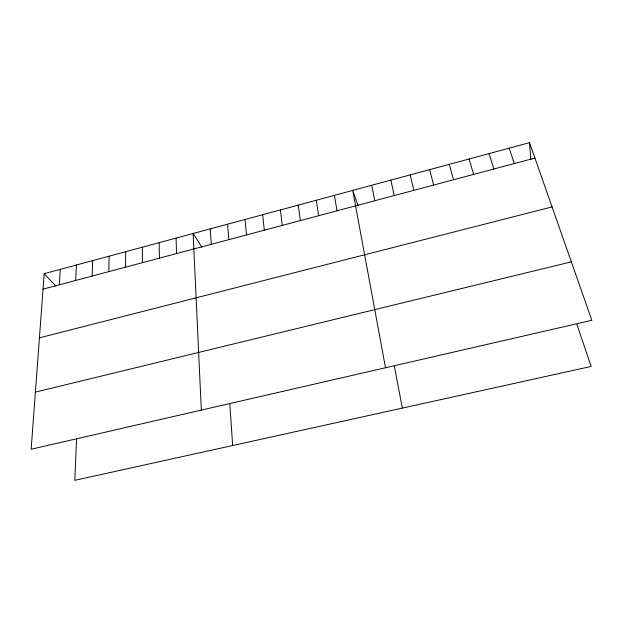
<?xml version="1.0" encoding="UTF-8"?>
<svg xmlns="http://www.w3.org/2000/svg" width="623" height="623" viewBox="0 0 623 623"><rect width="100%" height="100%" fill="white"/><g stroke="black" fill="none" stroke-linecap="round" stroke-linejoin="round"><path stroke-width="0.93" d="M125.534 267.158L125.675 251.7M108.784 271.62L109.134 256.17M92.157 276.051L92.71 260.601M76.559 439.495L74.815 480.325L591.149 366.456L576.953 324.482M75.663 280.451L76.419 265.001M59.286 284.812L60.244 269.37M44.186 273.707L31.15 449.245L591.85 320.292L529.519 142.675L44.186 273.707L55.961 286.121M43.042 289.142L534.923 158.071M39.42 337.845L552.064 206.922M35.394 392.116L571.346 261.855M201.938 247.238L193.122 233.493L201.322 410.105M358.108 205.637L352.711 190.412L385.512 367.749M509.209 148.157L514.31 163.561M489.071 153.593L493.875 169.012M469.103 158.99L473.612 174.409M449.3 164.332L453.521 179.759M429.66 169.635L433.6 185.07M410.183 174.892L413.851 190.334M390.862 180.109L394.258 195.552M371.713 185.28L374.836 200.731M394.382 366.441L402.365 408.088M334.419 195.349L337.02 210.808M316.266 200.248L318.626 215.706M298.261 205.107L300.372 220.573M280.397 209.935L282.266 225.394M262.672 214.717L264.3 230.183M245.08 219.467L246.482 234.933M529.519 142.675L530.835 159.628M227.629 224.179L228.797 239.645M229.864 404.257L232.644 445.515M210.309 228.851L211.252 244.317M176.068 238.095L176.566 253.561M159.145 242.666L159.426 258.132M142.348 247.199L142.418 262.665"/></g></svg>
